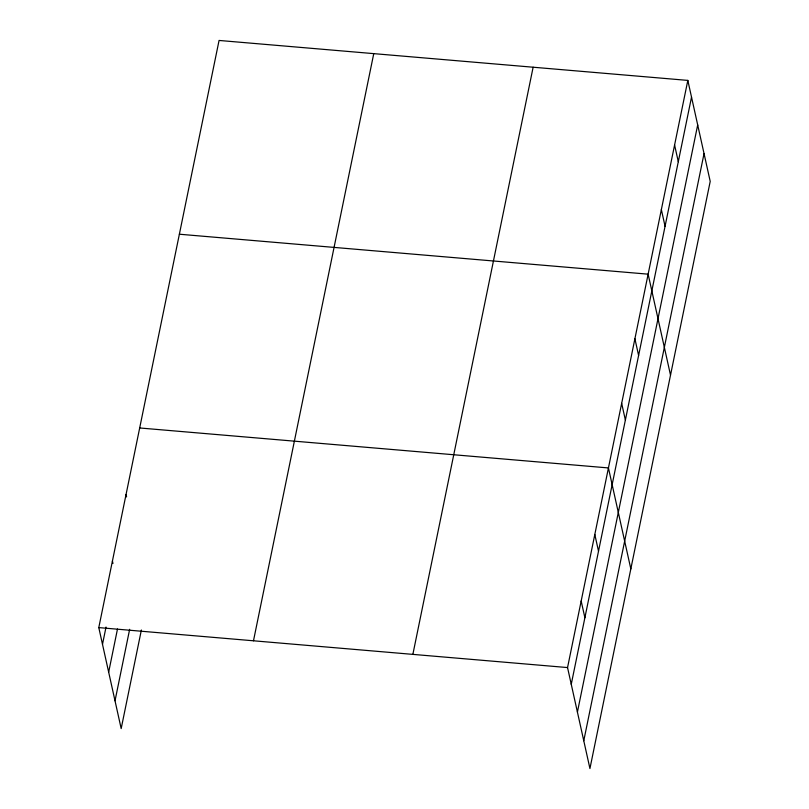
<?xml version="1.0" encoding="UTF-8"?>
<svg xmlns="http://www.w3.org/2000/svg" width="809" height="809" viewBox="0 0 809 809"><rect width="100%" height="100%" fill="white"/><g stroke="black" fill="none" stroke-linecap="round" stroke-linejoin="round"><path stroke-width="1.21" d="M141.373 630.009L121.178 728.596L98.789 627.602L219.067 40.45L687.822 80.404L710.211 181.398L589.933 768.55L567.544 667.567L687.822 80.404M102.5 644.318L106.03 627.066M108.669 672.127L117.497 628.997M115.02 700.776L129.652 629.311M253.48 640.789L373.758 53.637M412.863 654.38L533.131 67.218M571.255 684.283L691.523 97.12M577.414 712.092L697.692 124.93M583.774 740.741L704.042 153.589M179.376 234.216L648.13 274.17L670.519 375.154M139.684 427.971L608.439 467.936L630.828 568.919M98.789 627.602L567.544 667.567M674.585 144.993L678.296 161.709M661.357 209.582L665.069 226.298M634.903 338.759L638.604 355.475M621.666 403.347L625.377 420.053M594.807 534.476L598.518 551.192M581.175 601.016L584.887 617.732M126.052 494.521L126.588 496.908M112.421 561.062L112.957 563.448"/></g></svg>
